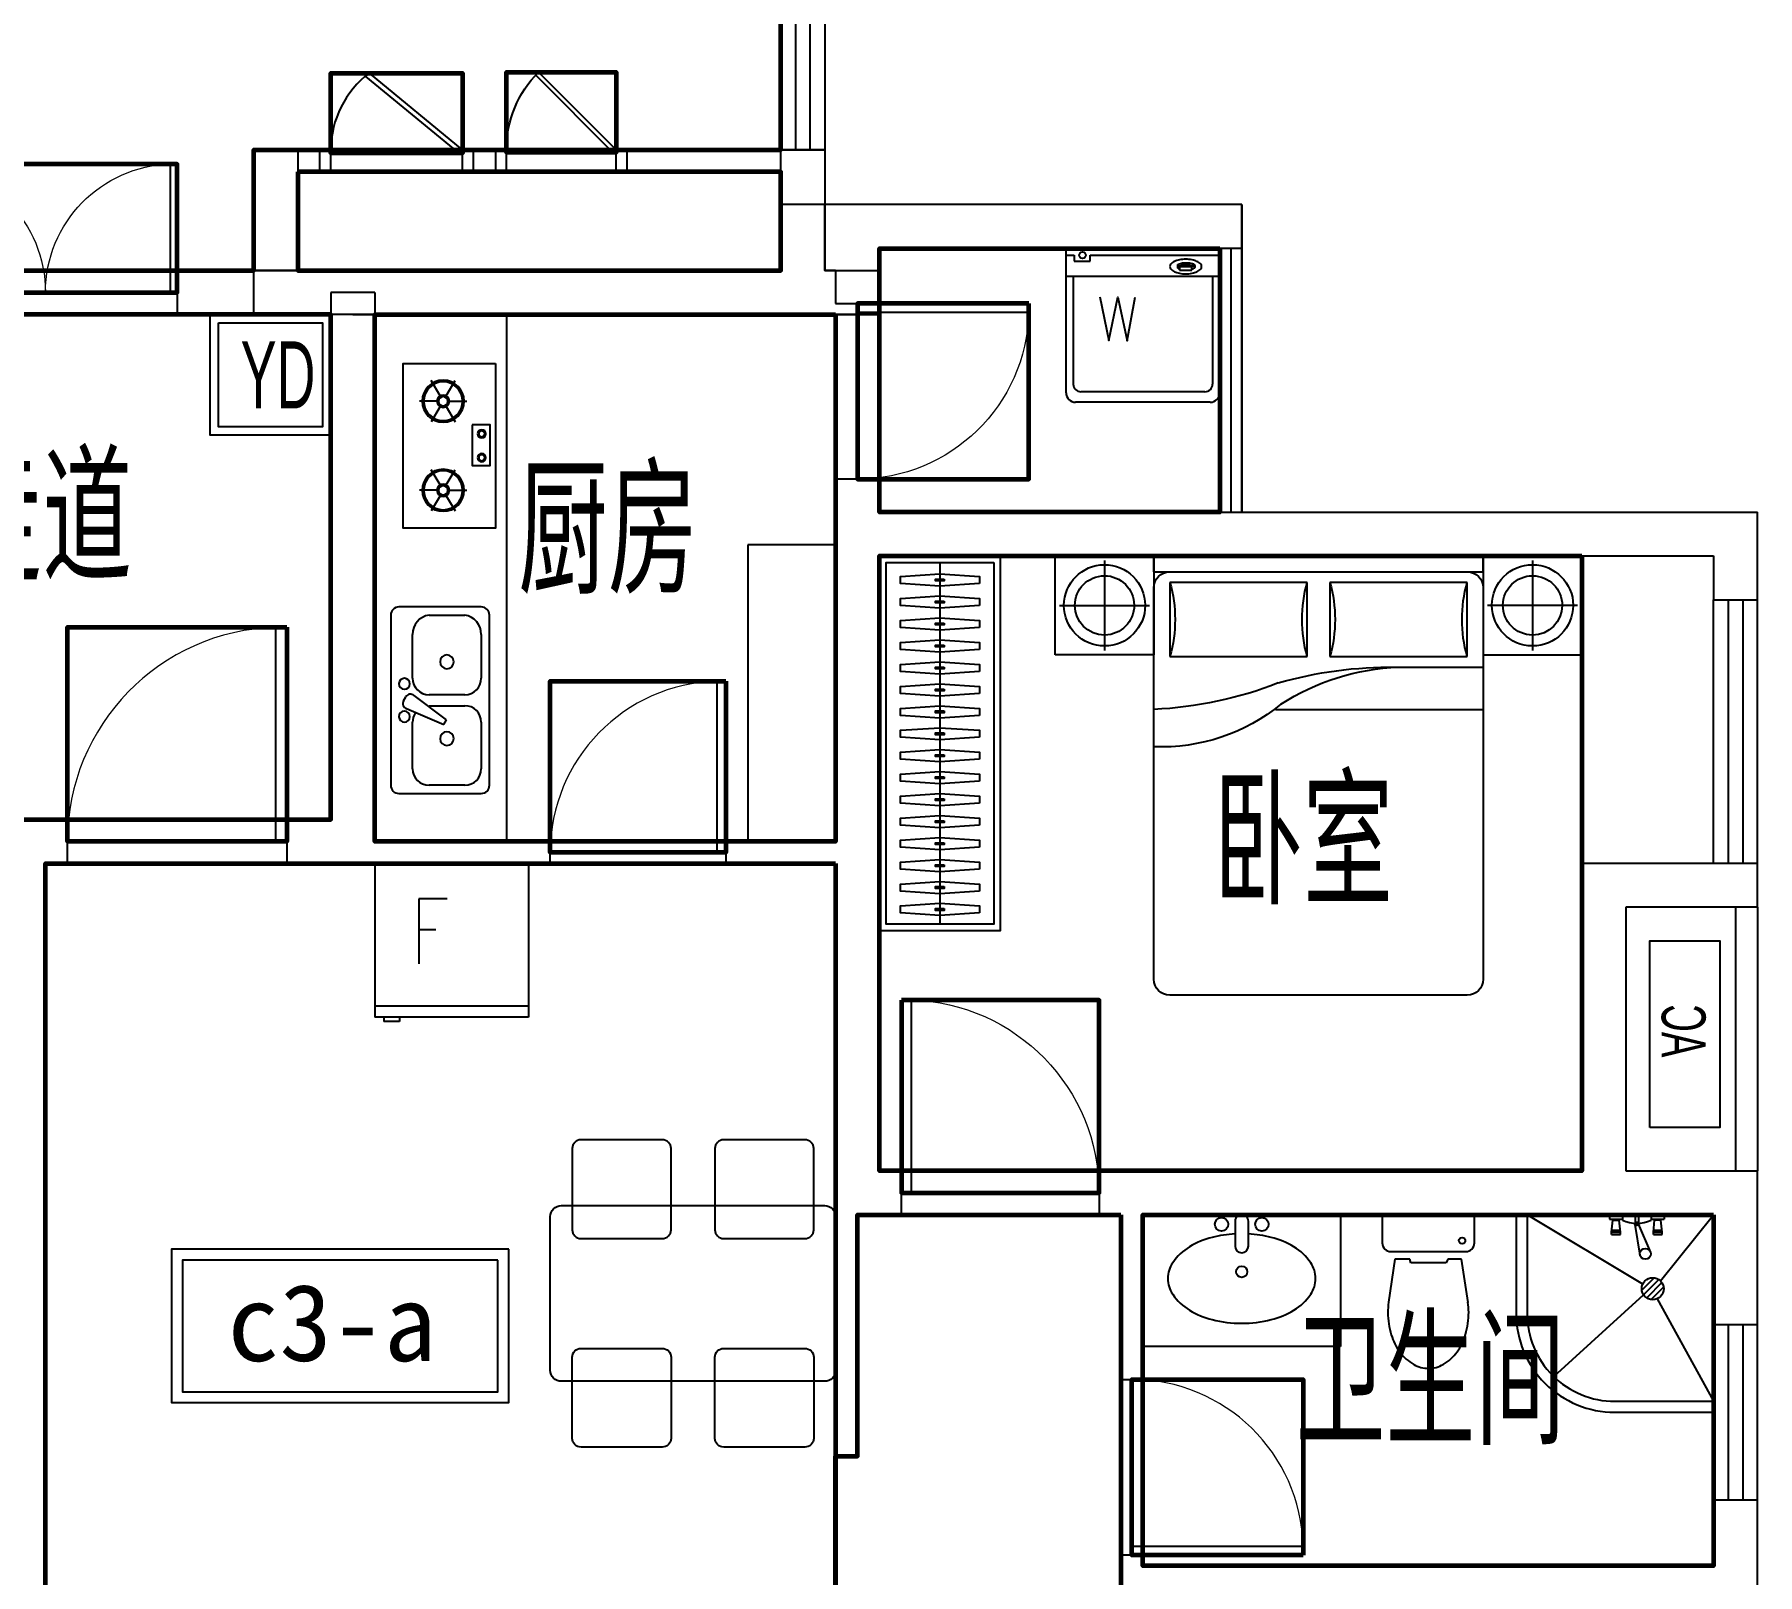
# Model space of a CAD drawing. Extents: x -458587 to -429487, y -640713 to -613098.
# Drawn here: x -443987 to -436137, y -633951 to -626938 of the extents above; entities that cross this region are included whole.
import ezdxf

# ---------------------------------------------------------------- set-up
doc = ezdxf.new("R2010")
doc.units = 0
doc.header["$LTSCALE"] = 1000
doc.header["$MEASUREMENT"] = 0
doc.layers.get('0').update_dxf_attribs({"linetype": 'CONTINUOUS'})
for name, color, linetype in [('COLU', 5, 'CONTINUOUS'), ('Elec(电器)', 5, 'CONTINUOUS'), ('FURNITURE', 55, 'CONTINUOUS'), ('LINE', 21, 'CONTINUOUS'), ('LVTRY', 8, 'CONTINUOUS'), ('Lvtry(厨卫)', 151, 'CONTINUOUS'), ('R_NAME', 255, 'CONTINUOUS'), ('WALL', 2, 'CONTINUOUS'), ('WINDOW', 3, 'CONTINUOUS'), ('户型编号', 7, 'CONTINUOUS'), ('百叶', 24, 'CONTINUOUS'), ('阳台栏杆SHUTTER', 165, 'CONTINUOUS')]:
    doc.layers.add(name, color=color, linetype=linetype)
for name, color, linetype, lineweight in [('GT_卧室', 1, 'CONTINUOUS', 60), ('GT_卫生间', 5, 'CONTINUOUS', 60), ('GT_厨房', 4, 'CONTINUOUS', 60), ('GT_客厅', 2, 'CONTINUOUS', 60), ('GT_水机房', 170, 'CONTINUOUS', 60), ('GT_过道', 30, 'CONTINUOUS', 60), ('GT_门', 245, 'CONTINUOUS', 60), ('GT_阳台', 6, 'CONTINUOUS', 60)]:
    doc.layers.add(name, color=color, linetype=linetype, lineweight=lineweight)
doc.styles.add('_ZBHZ', font='zbtxt.shx', dxfattribs={"width": 0.8, "bigfont": 'ZBHZ.shx'})
doc.styles.add('HZ', font='', dxfattribs={"width": 0.8})
doc.styles.add('hzht', font='simhei.ttf', dxfattribs={"width": 0.8})
doc.styles.get('HZ').set_extended_font_data('FangSong_GB2312')

# ---------------------------------------------------------------- blocks, each defined once
blk = doc.blocks.new('*U26')
for p, q in [((0, 0), (-50, 0)), ((-550, 0), (-600, 0)), ((-550, 0), (-550, -100)), ((-50, 0), (-50, -100)), ((-600, -100), (-550, -100)), ((0, -100), (-600, -100)), ((-63.3, -86.7), (-416.6, -440.1)), ((-50, -100), (-403.6, -453.6)), ((-50, -100), (-68.7, -100)), ((-63.3, -86.7), (-50, -100)), ((-50, -100), (0, -100))]:
    blk.add_line(p, q)
blk.add_arc((-50, -100), 500, 180, 225)
blk = doc.blocks.new('$DorLib2D$00000002')
for p, q in [((-0.5, 0), (-0.5, 0.4875)), ((-0.475, 0.4875), (-0.5, 0.4875)), ((-0.475, 0), (-0.475, 0.4875)), ((0.475, 0), (0.475, 0.4875)), ((0.475, 0.4875), (0.5, 0.4875)), ((0.5, 0), (0.5, 0.4875)), ((-0.5, 0), (-0.475, 0)), ((0.5, 0), (0.475, 0))]:
    blk.add_line(p, q)
at = {"lineweight": 13}
for centre, start, end in [((-0.4875, 0), 0, 88.53072), ((0.4875, 0), 91.46928, 180)]:
    blk.add_arc(centre, 0.4875, start, end, dxfattribs=at)
blk = doc.blocks.new('座厕')
for p, q in [((128.2, 210), (0, 210)), ((0, 210), (0, -210)), ((168.2, -170), (168.2, 170)), ((400.3, 181.1), (201.9, 151.7)), ((201.9, 151.7), (201.9, 89.5)), ((201.9, 89.5), (220, 82.1)), ((220, 82.1), (220, -79.7)), ((220, -79.7), (201.9, -84.7)), ((201.9, -84.7), (201.9, -151.8)), ((201.9, -151.8), (398.4, -181.1)), ((0, -210), (128.2, -210))]:
    blk.add_line(p, q)
blk.add_circle((118.2, 154), 14.5)
for centre, radius, start, end in [((128.2, 170), 40, 359.99997, 89.99997), ((446, -167.7), 351.7, 90.29242, 97.76885), ((446, -167.7), 351.7, 73.6387, 90.29242), ((470.2, -85.1), 265.7, 54.45658, 73.6387), ((507.6, -32.8), 201.3, 30.12948, 54.45658), ((565.1, 0.6), 134.9, 0.29242, 30.12948), ((565.1, 0.6), 134.9, 330.45537, 0.29242), ((507.3, 33.4), 201.3, 306.12827, 330.45537), ((469.3, 85.4), 265.7, 286.94615, 306.12827), ((128.2, -170), 40, 269.99997, 359.99997), ((444.3, 167.7), 351.7, 262.5124, 270.29242), ((444.3, 167.7), 351.7, 270.29242, 286.94615)]:
    blk.add_arc(centre, radius, start, end)
blk = doc.blocks.new('A$C6F7D5545')
at = {"layer": 'Lvtry(厨卫)', "linetype": 'ByBlock'}
for p, q in [((-322.9, -316.5), (-850, 0)), ((-475, 0.1), (-225, -0.1)), ((-475, 0.1), (-475, -19.9)), ((-415, 0), (-415, -25)), ((-357.4, 0), (-357.4, -42.3)), ((-242, -301.8), (0, 0)), ((-475, -19.9), (-415, -20)), ((-464.6, -79.9), (-460, -24.9)), ((-464.6, -69.9), (-425, -70)), ((-460, -24.9), (-430, -25)), ((-425, -80), (-430, -25)), ((-335.2, -184.6), (-357.2, -44)), ((-342.4, 0), (-342.4, -42.3)), ((-286.6, -172.7), (-342.4, -42.3)), ((-285, 0), (-285, -25)), ((-285, -20), (-225, -20.1)), ((-274.6, -80), (-270, -25)), ((-274.6, -70), (-235, -70.1)), ((-240, -25.1), (-270, -25)), ((-235, -80.1), (-240, -25.1)), ((-225, -0.1), (-225, -20.1)), ((-464.6, -79.9), (-425, -80)), ((-464.6, -89.9), (-464.6, -79.9)), ((-464.6, -89.9), (-425, -90)), ((-425, -90), (-425, -80)), ((-274.6, -90), (-274.6, -80)), ((-274.6, -80), (-235, -80.1)), ((-274.6, -90), (-235, -90.1)), ((-235, -90.1), (-235, -80.1)), ((-270.3, -287.7), (-326.9, -344.3)), ((-249.8, -295.5), (-319.1, -364.8)), ((-235.7, -309.6), (-305, -378.9)), ((-728.6, -737), (-319.1, -364.8)), ((-227.9, -330.1), (-284.5, -386.7)), ((-256.7, -382.7), (0, -850))]:
    blk.add_line(p, q, dxfattribs=at)
blk.add_lwpolyline([(0, 0), (-900, 0), (-900, -450, 0.414214), (-450, -900), (0, -900)], format="xyb", close=True, dxfattribs=at)
blk.add_lwpolyline([(-850, 0), (-850, -450, 0.414214), (-450, -850), (0, -850)], format="xyb", dxfattribs=at)
for centre, radius in [((-350, -42.3), 7.5), ((-311, -178.3), 25)]:
    blk.add_circle(centre, radius, dxfattribs=at)
blk.add_arc((-350, 108.3), 148.3, 243.98453, 295.963, dxfattribs=at)
blk.add_ellipse((-277.4, -337.2), major_axis=(35.4, 35.4), ratio=1, start_param=1.570796326794896, end_param=7.853981633974482, dxfattribs=at)
blk = doc.blocks.new('*U37')
for p, q in [((400.6, 0), (-299.4, 0)), ((-299.4, -656.6), (-299.4, 0)), ((400.6, 0), (400.6, -656.6)), ((-262.4, -31.1), (-299.4, -31.1)), ((-262.4, -30.4), (-262.4, -56.9)), ((-262.4, -56.9), (-190.3, -56.9)), ((-190.3, -56.9), (-190.3, -30.4)), ((400.6, -31.1), (-190.3, -31.1)), ((208, -75.4), (208.1, -85.5)), ((287.6, -76.4), (287.6, -85.5)), ((-299.4, -125.5), (400.6, -125.5)), ((-266.6, -125.2), (-266.6, -617.7)), ((217.1, -83.6), (217.1, -98)), ((273.2, -83.6), (217.1, -83.6)), ((217.1, -98), (273.2, -98)), ((273.2, -98), (273.2, -83.6)), ((367.9, -125.2), (367.9, -617.7)), ((357.2, -700), (-256, -700)), ((333.2, -652.4), (-231.9, -652.4))]:
    blk.add_line(p, q)
for points in [[(173.5, -81.9, 0.185158), (177.8, -93, 0.102042), (194.7, -105.5, 0.060862), (216.4, -112.4, 0.047173), (245.7, -115.2, 0.047173), (275, -112.4, 0.060862), (296.7, -105.5, 0.102042), (313.6, -93, 0.185158), (317.8, -81.9, 0.185158), (313.6, -70.9, 0.102042), (296.7, -58.4, 0.060862), (275, -51.5, 0.047173), (245.7, -48.7, 0.047173), (216.4, -51.5, 0.060862), (194.7, -58.4, 0.102042), (177.8, -70.9, 0.185158), (173.5, -81.9, 0.185158)], [(287.6, -76.4, 0.259034), (286, -73.4, 0.076276), (276, -69.1, 0.036515), (264.2, -67, 0.026615), (247.8, -66.1, 0.026615), (231.5, -67, 0.036515), (219.7, -69.1, 0.076276), (209.7, -73.4, 0.259034), (208.1, -76.4, 0.078462), (208.3, -77.5, 0.056762)], [(287.6, -85.5, 0.259034), (286, -82.5, 0.076276), (276, -78.3, 0.036515), (264.2, -76.1, 0.026615), (247.8, -75.3, 0.026615), (231.5, -76.1, 0.036515), (219.7, -78.3, 0.076276), (209.7, -82.5, 0.259034), (208.1, -85.5, 0.259034), (209.7, -88.5, 0.056762), (217.1, -92, 0.036515)], [(273.2, -93.4, 0.008736), (276, -92.8, 0.076276), (286, -88.5, 0.259034), (287.6, -85.5, 0.259034)]]:
    blk.add_lwpolyline(points, format="xyb")
blk.add_lwpolyline([(-146.2, -219.3), (-105.1, -418.1), (-64, -220.6), (-21.5, -420.8), (15.6, -220.6)])
blk.add_circle((-224.5, -30.4), 15.2)
for centre, radius, start, end in [((-231.9, -617.7), 34.7, 180, 270), ((333.2, -617.7), 34.7, 270, 0), ((-256, -656.6), 43.4, 180, 270), ((357.2, -656.6), 43.4, 270, 0)]:
    blk.add_arc(centre, radius, start, end)
blk = doc.blocks.new('354654765')
at = {"layer": 'FURNITURE'}
for p, q in [((-1200, -450), (-1200, 0)), ((-1200, 0), (-750, 0)), ((750, 0), (-750, 0)), ((-750, -72.3), (-750, 0)), ((-750, 0), (-750, -450)), ((750, -72.3), (750, 0)), ((750, 0), (750, -450)), ((750, -72.3), (750, 0)), ((1200, 0), (750, 0)), ((750, 0), (750, -450)), ((1200, -450), (1200, 0)), ((-975, -20), (-975, -430)), ((750, -72.3), (-750, -72.3)), ((975, -20), (975, -430)), ((-750, -144.6), (-750, -1927.9)), ((-677.7, -120.5), (-51.1, -120.5)), ((-677.7, -457.9), (-677.7, -120.5)), ((-51.1, -120.5), (-51.1, -457.9)), ((51.1, -120.5), (677.7, -120.5)), ((51.1, -457.9), (51.1, -120.5)), ((677.7, -120.5), (677.7, -457.9)), ((750, -1927.9), (750, -144.6)), ((-1180, -225), (-770, -225)), ((1180, -225), (770, -225)), ((-750, -450), (-1200, -450)), ((-51.1, -457.9), (-677.7, -457.9)), ((677.7, -457.9), (51.1, -457.9)), ((750, -450), (1200, -450)), ((-352.4, -506.1), (-750, -506.1)), ((195.7, -698.9), (-750, -698.9)), ((-677.7, -2000.2), (677.7, -2000.2))]:
    blk.add_line(p, q, dxfattribs=at)
for centre, radius, start, end in [((-975, -225), 185, 270.25224, 270), ((-677.7, -144.6), 72.3, 90, 180), ((677.7, -144.6), 72.3, 0, 90), ((975, -225), 185, 270, 269.74776), ((-975, -225), 135, 270.3469, 270), ((-1256.1, -289.2), 602.5, 343.7398, 16.2602), ((527.2, -289.2), 602.5, 163.7398, 196.2602), ((-527.2, -289.2), 602.5, 343.7398, 16.2602), ((1256.1, -289.2), 602.5, 163.7398, 196.2602), ((975, -225), 135, 270, 269.6531), ((-406, -1574.3), 1069, 57.29248, 87.77095), ((-330.4, -2366.5), 1860.6, 73.96083, 90.67722), ((830.9, 1072.7), 1773.4, 248.59306, 267.38399), ((713.9, -18.1), 851.6, 230.45392, 272.43274), ((-677.7, -1927.9), 72.3, 180, 270), ((677.7, -1927.9), 72.3, 270, 0)]:
    blk.add_arc(centre, radius, start, end, dxfattribs=at)
blk = doc.blocks.new('*U36')
blk.add_line((-970, -275), (676.6, -275))
for points in [[(-1000, 0), (706.6, 0), (706.6, -550), (-1000, -550)], [(-970, -30), (676.6, -30), (676.6, -520), (-970, -520)], [(-874, -95), (-862, -275), (-874, -455), (-906, -455), (-918, -275), (-906, -95)], [(-774, -95), (-762, -275), (-774, -455), (-806, -455), (-818, -275), (-806, -95)], [(-674, -95), (-662, -275), (-674, -455), (-706, -455), (-718, -275), (-706, -95)], [(-574, -95), (-562, -275), (-574, -455), (-606, -455), (-618, -275), (-606, -95)], [(-474, -95), (-462, -275), (-474, -455), (-506, -455), (-518, -275), (-506, -95)], [(-374, -95), (-362, -275), (-374, -455), (-406, -455), (-418, -275), (-406, -95)], [(-274, -95), (-262, -275), (-274, -455), (-306, -455), (-318, -275), (-306, -95)], [(-174, -95), (-162, -275), (-174, -455), (-206, -455), (-218, -275), (-206, -95)], [(-74, -95), (-62, -275), (-74, -455), (-106, -455), (-118, -275), (-106, -95)], [(26, -95), (38, -275), (26, -455), (-6, -455), (-18, -275), (-6, -95)], [(126, -95), (138, -275), (126, -455), (94, -455), (82, -275), (94, -95)], [(226, -95), (238, -275), (226, -455), (194, -455), (182, -275), (194, -95)], [(326, -95), (338, -275), (326, -455), (294, -455), (282, -275), (294, -95)], [(426, -95), (438, -275), (426, -455), (394, -455), (382, -275), (394, -95)], [(526, -95), (538, -275), (526, -455), (494, -455), (482, -275), (494, -95)], [(626, -95), (638, -275), (626, -455), (594, -455), (582, -275), (594, -95)]]:
    blk.add_lwpolyline(points, close=True)
at = {"ltscale": 15}
for points in [[(-894, -255), (-886, -255), (-886, -295), (-894, -295)], [(-794, -255), (-786, -255), (-786, -295), (-794, -295)], [(-694, -255), (-686, -255), (-686, -295), (-694, -295)], [(-594, -255), (-586, -255), (-586, -295), (-594, -295)], [(-494, -255), (-486, -255), (-486, -295), (-494, -295)], [(-394, -255), (-386, -255), (-386, -295), (-394, -295)], [(-294, -255), (-286, -255), (-286, -295), (-294, -295)], [(-194, -255), (-186, -255), (-186, -295), (-194, -295)], [(-94, -255), (-86, -255), (-86, -295), (-94, -295)], [(6, -255), (14, -255), (14, -295), (6, -295)], [(106, -255), (114, -255), (114, -295), (106, -295)], [(206, -255), (214, -255), (214, -295), (206, -295)], [(306, -255), (314, -255), (314, -295), (306, -295)], [(406, -255), (414, -255), (414, -295), (406, -295)], [(506, -255), (514, -255), (514, -295), (506, -295)], [(606, -255), (614, -255), (614, -295), (606, -295)]]:
    blk.add_lwpolyline(points, close=True, dxfattribs=at)
blk = doc.blocks.new('A$C183C2413')
for p, q in [((119, 25.5), (25.5, 25.5)), ((25.5, -25.5), (119, -25.5))]:
    blk.add_line(p, q)
for centre, major_axis, start_param, end_param in [((299.1, 91), (0, 207), 0.599587, 1.025986), ((242.2, 174.2), (0, 106.3), -0.000011, 0.599522), ((242.2, 174.2), (0, 106.3), -0.599508, 0.000026), ((185.4, 91), (0, 207), -1.025957, -0.599558), ((389.8, 36.1), (0, 313.1), 1.026003, 1.324911), ((94.7, 36.1), (0, 313.1), -1.324835, -1.025927), ((36.6, 76.5), (0, 25.5), -7.45905022153e-05, 6.283110716677368), ((533.5, 0), (0, 461.3), 1.324886, 1.51553), ((-49, 0), (0, 461.3), -1.570792, -1.324836), ((25.5, 0), (18, 18), 0.785398, 3.926991), ((119, 0), (18, 18), 3.926991, 7.068583), ((216.7, 0), (0, 21.2), -0.00011, 6.283075), ((36.6, -76.5), (0, 25.5), -7.45905022153e-05, 6.283110716677368), ((533.5, 0), (0, 461.3), 1.62611, 1.816754), ((-49, 0), (0, 461.3), 4.466408, 4.712364), ((389.8, -36.1), (0, 313.1), 1.816764, 2.115672), ((94.7, -36.1), (0, 313.1), 4.167518, 4.466426), ((299.1, -91), (0, 207), 2.115673, 2.542072), ((185.4, -91), (0, 207), 3.741184, 4.167583), ((242.2, -174.2), (0, 106.3), 2.542079, 3.141612), ((242.2, -174.2), (0, 106.3), 3.141588, 3.741121)]:
    blk.add_ellipse(centre, major_axis=major_axis, ratio=1, start_param=start_param, end_param=end_param)
blk = doc.blocks.new('A$C1A535976')
at = {"layer": 'Lvtry(厨卫)', "linetype": 'ByBlock'}
blk.add_lwpolyline([(0, 900), (0, 0), (600, 0), (600, 900)], close=True, dxfattribs=at)
at = {"layer": 'Lvtry(厨卫)', "linetype": 'ByBlock', "xscale": -1.199999999720603, "yscale": 1.199999999720603, "zscale": 1.199999999999999}
blk.add_blockref('A$C183C2413', (600, 450), dxfattribs=at)
blk = doc.blocks.new('*U34')
for p, q in [((172.2, -203.7), (172.2, -123.8)), ((577.8, -203.7), (577.8, -123.8)), ((147.7, -217.9), (78.5, -177.9)), ((196.7, -217.9), (265.8, -177.9)), ((553.3, -217.9), (484.2, -177.9)), ((602.3, -217.9), (671.5, -177.9)), ((147.7, -246.1), (78.5, -286.1)), ((172.2, -260.3), (172.2, -340.2)), ((196.7, -246.1), (265.8, -286.1)), ((553.3, -246.1), (484.2, -286.1)), ((577.8, -260.3), (577.8, -340.2)), ((602.3, -246.1), (671.5, -286.1))]:
    blk.add_line(p, q)
for points in [[(0, -470), (750, -470), (750, -50), (0, -50)], [(279.1, -364.6), (464.5, -364.6), (464.5, -446.5), (279.1, -446.5)]]:
    blk.add_lwpolyline(points, close=True)
for centre, radius in [((172.2, -232), 95.8), ((172.2, -232), 88.3), ((577.8, -232), 95.8), ((577.8, -232), 88.3), ((172.2, -232), 28.3), ((172.2, -232), 20.8), ((577.8, -232), 28.3), ((577.8, -232), 20.8), ((320.6, -407.8), 18.8), ((429.4, -407.8), 18.8), ((320.6, -407.8), 13.8), ((429.4, -407.8), 13.8)]:
    blk.add_circle(centre, radius)
blk = doc.blocks.new('*U33')
at = {"linetype": 'Continuous'}
for p, q in [((0, -62.4), (0, -437.6)), ((812.2, -25), (37.4, -25)), ((849.7, -437.6), (849.7, -62.4)), ((112.3, -124.8), (325, -124.8)), ((386.5, -96.9), (314.2, -266.6)), ((335.8, -279), (446.6, -131.6)), ((422.4, -84), (439.8, -94.1)), ((524.7, -124.8), (724.4, -124.8)), ((37.4, -362.7), (37.4, -199.7)), ((399.9, -200.7), (399.9, -362.7)), ((449.8, -362.7), (449.8, -199.7)), ((812.2, -199.7), (812.2, -362.7)), ((314.2, -266.6), (335.8, -279)), ((325, -437.6), (112.3, -437.6)), ((724.4, -437.6), (524.7, -437.6)), ((37.4, -475), (812.2, -475))]:
    blk.add_line(p, q, dxfattribs=at)
for centre, radius, start, end in [((37.4, -62.4), 37.4, 90, 180), ((350, -87.4), 25, 1.80546, 0), ((499.7, -87.4), 25, 180, 178.19454), ((812.2, -62.4), 37.4, 0, 90), ((112.3, -199.7), 74.9, 90, 180), ((325, -199.7), 74.9, 56.60703, 90), ((409.9, -105.7), 25, 60, 159.46232), ((427.3, -115.7), 25, 320.53768, 60), ((524.7, -199.7), 74.9, 90, 180), ((726.1, -211.8), 86.9, 7.96113, 91.17216), ((250, -281.2), 31.2, 0.80582, 0), ((599.7, -281.2), 31.2, 180, 179.19418), ((112.3, -362.7), 74.9, 180, 270), ((325, -362.7), 74.9, 270, 0), ((524.7, -362.7), 74.9, 180, 270), ((726.1, -350.6), 86.9, 268.82784, 352.03887), ((37.4, -437.6), 37.4, 180, 270), ((812.2, -437.6), 37.4, 270, 0)]:
    blk.add_arc(centre, radius, start, end, dxfattribs=at)
blk = doc.blocks.new('A$C1FD57709')
at = {"layer": 'Lvtry(厨卫)', "ltscale": 0.1}
for points in [[(0, 360), (360, 360), (360, 0), (0, 0)], [(25, 335), (335, 335), (335, 25), (25, 25)]]:
    blk.add_lwpolyline(points, close=True, dxfattribs=at)
at = {"layer": 'Lvtry(厨卫)', "style": '_ZBHZ', "width": 0.6}
blk.add_text('YD', height=200, dxfattribs=at).set_placement((91.2, 79.8))
blk = doc.blocks.new('A$C55BF5E2C')
at = {"layer": 'FURNITURE'}
for points in [[(140, 993.6), (510, 993.6, 0.414214), (550, 1033.6), (550, 1403.6, 0.414214), (510, 1443.6), (140, 1443.6, 0.414214), (100, 1403.6), (100, 1033.6, 0.414214)], [(790, 993.6), (1160, 993.6, 0.414214), (1200, 1033.6), (1200, 1403.6, 0.414214), (1160, 1443.6), (790, 1443.6, 0.414214), (750, 1403.6), (750, 1033.6, 0.414214)], [(50, 1143.6), (1250, 1143.6, -0.414214), (1300, 1093.6), (1300, 393.6, -0.414214), (1250, 343.6), (50, 343.6, -0.414214), (0, 393.6), (0, 1093.6, -0.414214)], [(140, 493.6), (510, 493.6, -0.414214), (550, 453.6), (550, 83.6, -0.414214), (510, 43.6), (140, 43.6, -0.414214), (100, 83.6), (100, 453.6, -0.414214)], [(790, 493.6), (1160, 493.6, -0.414214), (1200, 453.6), (1200, 83.6, -0.414214), (1160, 43.6), (790, 43.6, -0.414214), (750, 83.6), (750, 453.6, -0.414214)]]:
    blk.add_lwpolyline(points, format="xyb", close=True, dxfattribs=at)
blk = doc.blocks.new('*U35')
for p, q in [((-300, 0), (-300, -700)), ((400, 0), (-300, 0)), ((400, 0), (400, -700)), ((30.2, -161.8), (-98.3, -161.8)), ((-98.3, -161.8), (-98.3, -457.3)), ((-20.9, -302.6), (-98.3, -302.6)), ((400, -650), (-300, -650)), ((400, -700), (-300, -700)), ((-257.9, -700), (-257.9, -720)), ((-186.8, -700), (-186.8, -720)), ((-186.8, -720), (-257.9, -720))]:
    blk.add_line(p, q)
blk = doc.blocks.new('空调室外机2')
at = {"ltscale": 0.5}
blk.add_lwpolyline([(0, 0), (850, 0), (850, 320), (0, 320)], close=True, dxfattribs=at)
at = {"ltscale": 0.5, "style": '_ZBHZ', "width": 0.65}
blk.add_text('AC', height=200, dxfattribs=at).set_placement((319.3, 54.6))
blk = doc.blocks.new('$TCHSYS$WIN2D')
for p, q in [((-0.5, 0.5), (0.5, 0.5)), ((0.5, 0.1667), (-0.5, 0.1667)), ((0.5, -0.1667), (-0.5, -0.1667)), ((-0.5, -0.5), (0.5, -0.5))]:
    blk.add_line(p, q)
blk = doc.blocks.new('$DorLib2D$00000001')
for p, q in [((0.45, 0.975), (0.5, 0.975)), ((0.45, 0), (0.45, 0.975)), ((0.5, 0), (0.5, 0.975)), ((0.5, 0), (0.45, 0))]:
    blk.add_line(p, q)
at = {"lineweight": 13}
blk.add_arc((0.475, 0), 0.975, 91.46928, 180, dxfattribs=at)

msp = doc.modelspace()

# ---------------------------------------------------------------- linework, layer by layer
at = {"layer": 'COLU', "color": 5}
msp.add_lwpolyline([(-440386.9, -627462.6), (-440386.9, -628012.6), (-440136.9, -628012.6), (-440136.9, -628212.6), (-442986.9, -628212.6), (-442986.9, -627462.6), (-442786.9, -627462.6), (-442786.9, -628012.6), (-440586.9, -628012.6), (-440586.9, -627462.6), (-440386.9, -627462.6), (-440386.9, -628012.6)], dxfattribs=at)
at = {"layer": 'GT_卧室'}
msp.add_lwpolyline([(-436936.9, -629312.6), (-436936.9, -632112.6), (-440136.9, -632112.6), (-440136.9, -629312.6), (-436936.9, -629312.6)], dxfattribs=at)
at = {"layer": 'GT_卫生间'}
msp.add_lwpolyline([(-436336.9, -632312.6), (-436336.9, -633912.6), (-438936.9, -633912.6), (-438936.9, -632312.6), (-436336.9, -632312.6)], dxfattribs=at)
at = {"layer": 'GT_厨房'}
msp.add_lwpolyline([(-440336.9, -628212.6), (-440336.9, -630612.6), (-442436.9, -630612.6), (-442436.9, -628212.9), (-440386.9, -628212.6), (-440336.9, -628212.6)], dxfattribs=at)
at = {"layer": 'GT_客厅'}
msp.add_lwpolyline([(-440336.9, -630712.6), (-440336.9, -638112.6), (-443936.9, -638112.6), (-443936.9, -630712.6), (-440336.9, -630712.6)], dxfattribs=at)
at = {"layer": 'GT_水机房'}
msp.add_lwpolyline([(-442786.9, -627562.6), (-442786.9, -628012.6), (-440586.9, -628012.6), (-440586.9, -627562.6), (-442786.9, -627562.6)], dxfattribs=at)
at = {"layer": 'GT_过道'}
for points in [[(-444786.9, -626412.6), (-444786.9, -628012.6), (-442986.9, -628012.6), (-442986.9, -627462.6), (-440586.9, -627462.6), (-440586.9, -626412.6), (-444786.9, -626412.6)], [(-445436.9, -628212.6), (-445436.9, -630512.6), (-442636.9, -630512.6), (-442636.9, -628212.6), (-445436.9, -628212.6)], [(-439036.9, -632312.6), (-439036.9, -635212.6), (-440136.9, -635212.6), (-440136.9, -634512.6), (-440336.9, -634512.6), (-440336.9, -633412.6), (-440236.9, -633412.6), (-440236.9, -632312.6), (-439036.9, -632312.6)]]:
    msp.add_lwpolyline(points, dxfattribs=at)
at = {"layer": 'GT_门'}
for points in [[(-442461.2, -627113.3), (-442036.9, -627113.3), (-442036.9, -627478.5), (-442636.9, -627478.5), (-442636.9, -627113.3), (-442461.2, -627113.3)], [(-441690.5, -627109), (-441336.9, -627109), (-441336.9, -627475.8), (-441836.9, -627475.8), (-441836.9, -627109), (-441690.5, -627109)], [(-444536.9, -627527.6), (-444536.9, -628112.6), (-443336.9, -628112.6), (-443336.9, -627527.6), (-444536.9, -627527.6)], [(-439456.9, -628162.6), (-440236.9, -628162.6), (-440236.9, -628962.6), (-439456.9, -628962.6), (-439456.9, -628162.6)], [(-442836.9, -629637.6), (-442836.9, -630612.6), (-443836.9, -630612.6), (-443836.9, -629637.6), (-442836.9, -629637.6)], [(-440836.9, -629882.6), (-440836.9, -630662.6), (-441636.9, -630662.6), (-441636.9, -629882.6), (-440836.9, -629882.6)], [(-440036.9, -631335.1), (-440036.9, -632212.6), (-439136.9, -632212.6), (-439136.9, -631335.1), (-440036.9, -631335.1)], [(-438206.9, -633862.6), (-438986.9, -633862.6), (-438986.9, -633062.6), (-438206.9, -633062.6), (-438206.9, -633862.6)]]:
    msp.add_lwpolyline(points, dxfattribs=at)
at = {"layer": 'GT_阳台'}
msp.add_lwpolyline([(-438586.9, -627912.6), (-438586.9, -629112.6), (-440136.9, -629112.6), (-440136.9, -627912.6), (-438586.9, -627912.6)], dxfattribs=at)
at = {"layer": 'LINE'}
for p, q in [((-438486.9, -627712.6), (-438486.9, -629112.6)), ((-438586.9, -627912.6), (-438586.9, -629112.6))]:
    msp.add_line(p, q, dxfattribs=at)
msp.add_lwpolyline([(-438486.9, -629112.6), (-438486.9, -627912.6)], dxfattribs=at)
msp.add_lwpolyline([(-438486.9, -629112.6), (-438486.9, -627912.6)], dxfattribs=at)
at = {"layer": 'LVTRY'}
for p, q in [((-441836.9, -628212.6), (-441836.9, -630612.6)), ((-441836.9, -628212.6), (-441836.9, -630612.6)), ((-441836.9, -628212.6), (-441836.9, -630612.6)), ((-440336.9, -629262.6), (-440736.9, -629262.6)), ((-440736.9, -629262.6), (-440736.9, -630612.6)), ((-440336.9, -629262.6), (-440736.9, -629262.6)), ((-440736.9, -629262.6), (-440736.9, -630612.6)), ((-440336.9, -629262.6), (-440736.9, -629262.6)), ((-440736.9, -629262.6), (-440736.9, -630612.6))]:
    msp.add_line(p, q, dxfattribs=at)
at = {"layer": 'WALL'}
for p, q in [((-442686.9, -627462.6), (-442986.9, -627462.6)), ((-442986.9, -628012.6), (-442986.9, -627462.6)), ((-442986.9, -627462.6), (-442686.9, -627462.6)), ((-442686.9, -627562.6), (-442686.9, -627462.6)), ((-441886.9, -627462.6), (-441986.9, -627462.6)), ((-441986.9, -627562.6), (-441986.9, -627462.6)), ((-441886.9, -627462.6), (-441886.9, -627562.6)), ((-441286.9, -627562.6), (-441286.9, -627462.6)), ((-440386.9, -627462.6), (-441286.9, -627462.6)), ((-440386.9, -627462.6), (-440386.9, -628012.6)), ((-442786.9, -627562.6), (-442686.9, -627562.6)), ((-442786.9, -627562.6), (-442786.9, -628012.6)), ((-441986.9, -627562.6), (-441886.9, -627562.6)), ((-441886.9, -627562.6), (-441886.9, -627562.6)), ((-441886.9, -627562.6), (-441886.9, -627562.6)), ((-440586.9, -627562.6), (-441286.9, -627562.6)), ((-440586.9, -628012.6), (-440586.9, -627562.6)), ((-440586.9, -627712.6), (-440586.9, -628012.6)), ((-440386.9, -627712.6), (-440586.9, -627712.6)), ((-440386.9, -627712.6), (-440386.9, -628012.6)), ((-440236.9, -627712.6), (-440386.9, -627712.6)), ((-440386.9, -628012.6), (-440386.9, -627712.6)), ((-438486.9, -627712.6), (-440236.9, -627712.6)), ((-438486.9, -627912.6), (-438486.9, -627712.6)), ((-438486.9, -627912.6), (-440136.9, -627912.6)), ((-440136.9, -628162.6), (-440136.9, -627912.6)), ((-443336.9, -628012.6), (-443336.9, -628212.6)), ((-442986.9, -628012.6), (-443336.9, -628012.6)), ((-442986.9, -628012.9), (-443136.9, -628012.9)), ((-443086.9, -628012.6), (-442386.9, -628012.6)), ((-440886.9, -628012.6), (-443036.9, -628012.6)), ((-440586.9, -628012.6), (-442786.9, -628012.6)), ((-442786.9, -628012.6), (-440586.9, -628012.6)), ((-440586.9, -628012.9), (-442786.9, -628012.9)), ((-440586.9, -628012.6), (-442736.9, -628012.6)), ((-440336.9, -628012.6), (-440386.9, -628012.6)), ((-440336.9, -628012.6), (-440336.9, -628162.6)), ((-442636.9, -628112.6), (-442636.9, -630512.6)), ((-442436.9, -628112.6), (-442636.9, -628112.6)), ((-442436.9, -628112.6), (-442436.9, -630612.6)), ((-442636.9, -628212.6), (-443336.9, -628212.6)), ((-442536.9, -628212.6), (-440236.9, -628212.6)), ((-440236.9, -628212.6), (-442536.9, -628212.6)), ((-440136.9, -628212.9), (-442536.9, -628212.9)), ((-442436.9, -628212.6), (-440336.9, -628212.6)), ((-442436.9, -628212.6), (-440336.9, -628212.6)), ((-440586.9, -628212.6), (-442436.9, -628212.6)), ((-442436.9, -628212.6), (-440586.9, -628212.6)), ((-442236.9, -628212.6), (-440386.9, -628212.6)), ((-442236.9, -628212.6), (-440386.9, -628212.6)), ((-442236.9, -628212.9), (-440186.9, -628212.9)), ((-440336.9, -628162.6), (-440136.9, -628162.6)), ((-440336.9, -628212.6), (-440336.9, -628212.6)), ((-440336.9, -628212.6), (-440136.9, -628212.6)), ((-440336.9, -628212.6), (-440336.9, -628212.6)), ((-440336.9, -628212.6), (-440136.9, -628212.6)), ((-440136.9, -628962.6), (-440336.9, -628962.6)), ((-440336.9, -628962.6), (-440336.9, -629212.6)), ((-440136.9, -629112.6), (-440136.9, -628962.6)), ((-440136.9, -629112.6), (-436136.9, -629112.6)), ((-436136.9, -629512.6), (-436136.9, -629112.6)), ((-440336.9, -629212.6), (-440336.9, -630612.6)), ((-440136.9, -629312.6), (-436336.9, -629312.6)), ((-440136.9, -629312.6), (-440136.9, -630612.6)), ((-436336.9, -629312.6), (-436336.9, -629512.6)), ((-436336.9, -629512.6), (-436136.9, -629512.6)), ((-443836.9, -630512.6), (-444036.9, -630512.6)), ((-443836.9, -630712.6), (-443836.9, -630512.6)), ((-442636.9, -630512.6), (-442836.9, -630512.6)), ((-442836.9, -630512.6), (-442836.9, -630712.6)), ((-441636.9, -630612.6), (-442436.9, -630612.6)), ((-441636.9, -630712.6), (-441636.9, -630612.6)), ((-440336.9, -630612.6), (-440836.9, -630612.6)), ((-440836.9, -630612.6), (-440836.9, -630712.6)), ((-440136.9, -630612.6), (-440136.9, -632112.6)), ((-443936.9, -630712.6), (-443936.9, -638112.6)), ((-443936.9, -630712.6), (-443836.9, -630712.6)), ((-442836.9, -630712.6), (-442536.9, -630712.6)), ((-442536.9, -630712.6), (-441636.9, -630712.6)), ((-440836.9, -630712.6), (-440336.9, -630712.6)), ((-440336.9, -630712.6), (-440336.9, -632212.6)), ((-436336.9, -630712.6), (-436936.9, -630712.6)), ((-436936.9, -630712.6), (-436936.9, -632112.6)), ((-436136.9, -630712.6), (-436336.9, -630712.6)), ((-436136.9, -630912.6), (-436136.9, -630712.6)), ((-436136.9, -630912.6), (-436736.9, -630912.6)), ((-436736.9, -630912.6), (-436736.9, -632112.6)), ((-440036.9, -632112.6), (-440136.9, -632112.6)), ((-440036.9, -632312.6), (-440036.9, -632112.6)), ((-438936.9, -632112.6), (-439136.9, -632112.6)), ((-439136.9, -632112.6), (-439136.9, -632312.6)), ((-438936.9, -632112.6), (-436936.9, -632112.6)), ((-436736.9, -632112.6), (-436136.9, -632112.6)), ((-436136.9, -632812.6), (-436136.9, -632112.6)), ((-440336.9, -632212.6), (-440336.9, -633412.6)), ((-440236.9, -632312.6), (-440036.9, -632312.6)), ((-440236.9, -632312.6), (-440236.9, -633412.6)), ((-439136.9, -632312.6), (-439036.9, -632312.6)), ((-439036.9, -632312.6), (-439036.9, -633062.6)), ((-438936.9, -633062.6), (-438936.9, -632312.6)), ((-438936.9, -632312.6), (-436836.9, -632312.6)), ((-436836.9, -632312.6), (-436336.9, -632312.6)), ((-436336.9, -632312.6), (-436336.9, -632812.6)), ((-436336.9, -632812.6), (-436136.9, -632812.6)), ((-439036.9, -633062.6), (-438936.9, -633062.6)), ((-440236.9, -633412.6), (-440336.9, -633412.6)), ((-436136.9, -633612.6), (-436336.9, -633612.6)), ((-436336.9, -633612.6), (-436336.9, -633912.6)), ((-436136.9, -634012.6), (-436136.9, -633612.6)), ((-438936.9, -633862.6), (-439036.9, -633862.6)), ((-439036.9, -633862.6), (-439036.9, -634012.6)), ((-438936.9, -633912.6), (-438936.9, -633862.6)), ((-438936.9, -633912.6), (-436336.9, -633912.6))]:
    msp.add_line(p, q, dxfattribs=at)
at = {"layer": 'WINDOW'}
for p, q in [((-440586.9, -626662.6), (-440586.9, -627462.6)), ((-440519.9, -626662.6), (-440519.9, -627462.6)), ((-440453.9, -626662.6), (-440453.9, -627462.6)), ((-440386.9, -626662.6), (-440386.9, -627462.6)), ((-442052.8, -627478.5), (-442476.8, -627129.5)), ((-442036.9, -627462.6), (-442461.2, -627113.3)), ((-442686.9, -627562.6), (-442686.9, -627462.6)), ((-442686.9, -627462.6), (-442636.9, -627462.6)), ((-441986.9, -627462.6), (-442686.9, -627462.6)), ((-442636.9, -627562.6), (-442636.9, -627462.6)), ((-442036.9, -627462.6), (-442059.4, -627462.6)), ((-442052.8, -627478.5), (-442036.9, -627462.6)), ((-442036.9, -627462.6), (-441986.9, -627462.6)), ((-442036.9, -627562.6), (-442036.9, -627462.6)), ((-441986.9, -627562.6), (-441986.9, -627462.6)), ((-442636.9, -627562.6), (-442686.9, -627562.6)), ((-442036.9, -627562.6), (-442686.9, -627562.6)), ((-441986.9, -627562.6), (-442036.9, -627562.6)), ((-441286.9, -627562.6), (-441886.9, -627562.6)), ((-440136.9, -628162.6), (-440136.9, -628962.6)), ((-436936.9, -630712.6), (-436936.9, -629312.6)), ((-441636.9, -630612.6), (-440836.9, -630612.6)), ((-438936.9, -633062.6), (-438936.9, -633862.6))]:
    msp.add_line(p, q, dxfattribs=at)
msp.add_arc((-442195.7, -627465.7), 441.2, 126.99026, 179.59025, dxfattribs=at)
at = {"layer": '户型编号', "linetype": 'ByBlock'}
for points in [[(-441825.7, -632469.1), (-443363.1, -632469.1), (-443363.1, -633168.7), (-441825.7, -633168.7)], [(-441875.7, -632519.1), (-443313.1, -632519.1), (-443313.1, -633118.7), (-441875.7, -633118.7)]]:
    msp.add_lwpolyline(points, close=True, dxfattribs=at)
at = {"layer": '百叶'}
for p, q in [((-436236.9, -630912.6), (-436236.9, -632112.6)), ((-436236.9, -630912.6), (-436236.9, -632112.6)), ((-436236.9, -630912.6), (-436236.9, -632112.6)), ((-436136.9, -630912.6), (-436136.9, -632112.6)), ((-436136.9, -630912.6), (-436136.9, -632112.6)), ((-436136.9, -630912.6), (-436136.9, -632112.6))]:
    msp.add_line(p, q, dxfattribs=at)
at = {"layer": '阳台栏杆SHUTTER'}
for points in [[(-438586.9, -627912.6), (-438586.9, -629112.6)], [(-438586.9, -627912.6), (-438586.9, -629112.6)], [(-438586.9, -627912.6), (-438586.9, -629112.6)], [(-438536.9, -627912.6), (-438536.9, -629112.6)], [(-438536.9, -627912.6), (-438536.9, -629112.6)], [(-438536.9, -627912.6), (-438536.9, -629112.6)]]:
    msp.add_lwpolyline(points, dxfattribs=at)

# ---------------------------------------------------------------- block references
at = {"layer": 'Elec(电器)', "xscale": -1, "rotation": 270}
msp.add_blockref('空调室外机2', (-436628.3, -631915.6), dxfattribs=at)
at = {"layer": 'FURNITURE', "rotation": 270}
msp.add_blockref('*U36', (-439586.9, -630312.6), dxfattribs=at)
msp.add_blockref('*U36', (-439586.9, -630312.6), dxfattribs=at)
msp.add_blockref('*U36', (-439586.9, -630312.6), dxfattribs=at)
at = {"layer": 'FURNITURE', "xscale": -1}
msp.add_blockref('354654765', (-438136.9, -629312.6), dxfattribs=at)
msp.add_blockref('354654765', (-438136.9, -629312.6), dxfattribs=at)
msp.add_blockref('354654765', (-438136.9, -629312.6), dxfattribs=at)
at = {"layer": 'FURNITURE'}
msp.add_blockref('A$C55BF5E2C', (-441636.9, -633415), dxfattribs=at)
msp.add_blockref('A$C55BF5E2C', (-441636.9, -633415), dxfattribs=at)
msp.add_blockref('A$C55BF5E2C', (-441636.9, -633415), dxfattribs=at)
at = {"layer": 'LVTRY', "extrusion": (0, 0, -1), "zscale": -1, "rotation": 270}
msp.add_blockref('*U34', (442356.9, -628435.7), dxfattribs=at)
msp.add_blockref('*U34', (442356.9, -628435.7), dxfattribs=at)
msp.add_blockref('*U34', (442356.9, -628435.7), dxfattribs=at)
at = {"layer": 'LVTRY', "rotation": 90}
msp.add_blockref('*U33', (-442389, -630394.4), dxfattribs=at)
msp.add_blockref('*U33', (-442389, -630394.4), dxfattribs=at)
msp.add_blockref('*U33', (-442389, -630394.4), dxfattribs=at)
at = {"layer": 'LVTRY', "extrusion": (0, 0, -1), "xscale": -1, "zscale": -1}
msp.add_blockref('*U35', (442136.9, -630712.6), dxfattribs=at)
msp.add_blockref('*U35', (442136.9, -630712.6), dxfattribs=at)
msp.add_blockref('*U35', (442136.9, -630712.6), dxfattribs=at)
at = {"layer": 'LVTRY', "color": 85, "extrusion": (0, 0, -1), "xscale": -1, "zscale": -1, "rotation": 90}
msp.add_blockref('座厕', (437636.9, -632312.6), dxfattribs=at)
msp.add_blockref('座厕', (437636.9, -632312.6), dxfattribs=at)
msp.add_blockref('座厕', (437636.9, -632312.6), dxfattribs=at)
msp.add_blockref('座厕', (437636.9, -632312.6), dxfattribs=at)
msp.add_blockref('座厕', (437636.9, -632312.6), dxfattribs=at)
msp.add_blockref('座厕', (437636.9, -632312.6), dxfattribs=at)
at = {"layer": 'Lvtry(厨卫)'}
msp.add_blockref('*U37', (-438987.5, -627912.6), dxfattribs=at)
msp.add_blockref('*U37', (-438987.5, -627912.6), dxfattribs=at)
msp.add_blockref('*U37', (-438987.5, -627912.6), dxfattribs=at)
at = {"layer": 'Lvtry(厨卫)', "ltscale": 0.1, "xscale": 1.527777777519075, "yscale": 1.527777777984738, "zscale": 1.527777777777775}
msp.add_blockref('A$C1FD57709', (-443186.9, -628762.6), dxfattribs=at)
msp.add_blockref('A$C1FD57709', (-443186.9, -628762.6), dxfattribs=at)
msp.add_blockref('A$C1FD57709', (-443186.9, -628762.6), dxfattribs=at)
at = {"layer": 'Lvtry(厨卫)', "xscale": -1, "rotation": 270}
msp.add_blockref('A$C1A535976', (-438936.9, -632912.6), dxfattribs=at)
msp.add_blockref('A$C1A535976', (-438936.9, -632912.6), dxfattribs=at)
msp.add_blockref('A$C1A535976', (-438936.9, -632912.6), dxfattribs=at)
at = {"layer": 'Lvtry(厨卫)', "linetype": 'ByBlock'}
msp.add_blockref('A$C6F7D5545', (-436336.9, -632312.6), dxfattribs=at)
msp.add_blockref('A$C6F7D5545', (-436336.9, -632312.6), dxfattribs=at)
msp.add_blockref('A$C6F7D5545', (-436336.9, -632312.6), dxfattribs=at)
at = {"layer": 'WINDOW', "xscale": -1, "rotation": 180}
msp.add_blockref('*U26', (-441286.9, -627562.6), dxfattribs=at)
at = {"layer": 'WINDOW', "xscale": -1199.999999999068, "yscale": 1199.999999999534, "zscale": 1199.999999999534}
msp.add_blockref('$DorLib2D$00000002', (-443936.9, -628112.6), dxfattribs=at)
at = {"layer": 'WINDOW'}
for name, p, xscale, yscale, zscale, rotation in [('$DorLib2D$00000001', (-440236.9, -628562.6), -800, 800, -800, 270), ('$TCHSYS$WIN2D', (-436236.9, -630112.6), -1200, 200, -1200, 269.9999999999979), ('$DorLib2D$00000001', (-443336.9, -630612.6), -1000, -1000, -1000, 179.9999999999822), ('$DorLib2D$00000001', (-441236.9, -630662.6), 800, 800, 800, 1.74003e-11), ('$DorLib2D$00000001', (-439586.9, -632212.6), -900, 900, -900, 1.02617e-11), ('$TCHSYS$WIN2D', (-436236.9, -633212.6), -800, 200, -800, 269.9999999999944), ('$DorLib2D$00000001', (-438986.9, -633462.6), 800, 800, 800, 270.0000000000056)]:
    msp.add_blockref(name, p, dxfattribs=dict(at, xscale=xscale, yscale=yscale, zscale=zscale, rotation=rotation))

# ---------------------------------------------------------------- texts
at = {"layer": 'R_NAME', "style": 'HZ', "width": 0.6}
for s, p in [('走道', (-444360.4, -629372.6)), ('厨房', (-441783.1, -629431.2)), ('卧室', (-438616.7, -630848.4)), ('卫生间', (-438241.5, -633306.8))]:
    msp.add_text(s, height=500, dxfattribs=at).set_placement(p)
at = {"layer": '户型编号', "linetype": 'ByBlock', "style": 'hzht'}
msp.add_text('c3-a', height=350, dxfattribs=at).set_placement((-443108.8, -632978.8))

doc.saveas('drawing.dxf')
